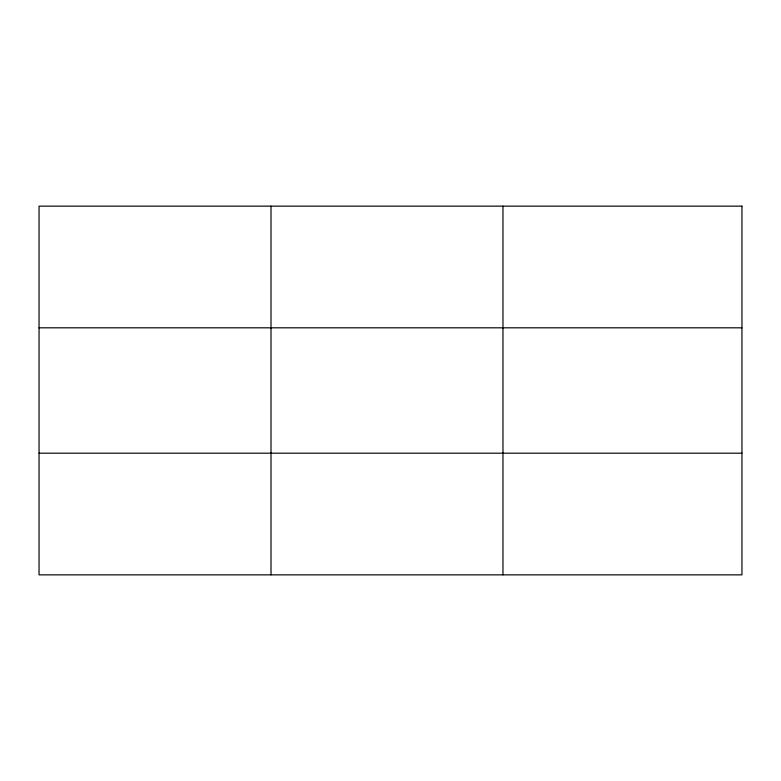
<?xml version="1.0" encoding="UTF-8"?>
<svg xmlns="http://www.w3.org/2000/svg" width="781" height="781" viewBox="0 0 781 781"><rect width="100%" height="100%" fill="white"/><g stroke="black" fill="none" stroke-linecap="round" stroke-linejoin="round"><path stroke-width="1.17" d="M271.007 206.145L271.007 574.855M502.964 206.145L502.964 574.855M39.05 327.815L741.95 327.815M39.05 453.185L741.95 453.185M741.95 206.145L741.95 574.855L39.05 574.855L39.05 206.145L741.95 206.145"/></g></svg>
